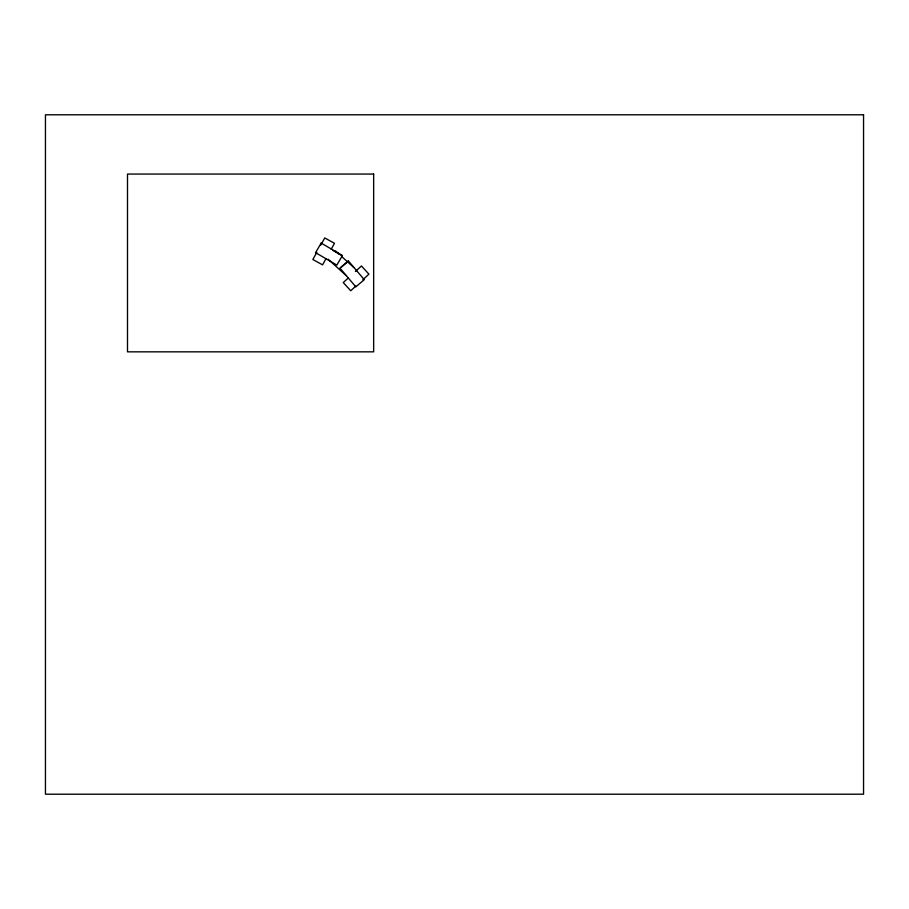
<?xml version="1.0" encoding="UTF-8"?>
<svg xmlns="http://www.w3.org/2000/svg" width="909" height="909" viewBox="0 0 909 909"><rect width="100%" height="100%" fill="white"/><g stroke="black" fill="none" stroke-linecap="round" stroke-linejoin="round"><path stroke-width="1.36" d="M316.821 252.327L312.855 259.508L322.559 264.871L325.865 258.872M320.786 245.135L324.763 237.942L334.467 243.294L331.16 249.293M348.306 277.949L343.25 282.563L350.726 290.755L355.783 286.142M355.385 271.496L361.452 265.962L368.929 274.154L362.861 279.688M341.648 266.928L346.943 262.451M332.66 250.27L342.227 255.872M335.603 251.043L338.648 253.793M341.693 256.554L353.862 267.576M328.16 259.258L346.42 275.802M321.172 243.078L315.571 252.645L336.83 265.098L342.432 255.531L321.172 243.078M348.352 260.883L339.898 268.041L355.805 286.846L364.27 279.688L348.352 260.883M863.55 114.795L45.45 114.795L45.45 794.205L863.55 794.205L863.55 114.795M373.656 174.062L127.499 174.062L127.499 351.84L373.656 351.84L373.656 174.062"/></g></svg>
